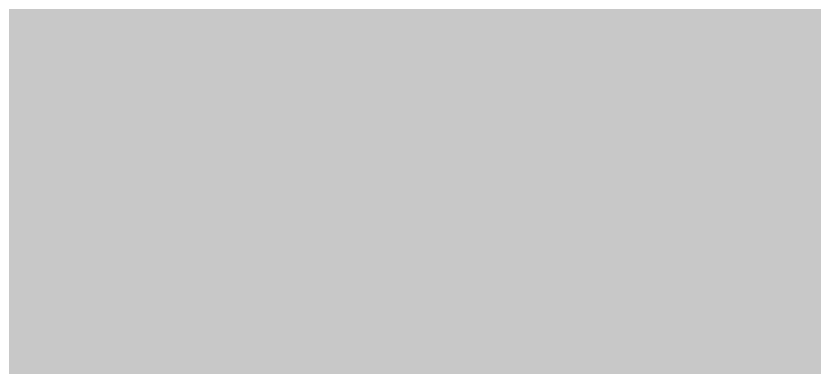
# Model space of a CAD drawing. Header units: inches. Extents: x -27 to 89, y -7 to 71.
# Drawn here: x -0.8763 to -0.8235, y 15.2995 to 15.3227 of the extents above; entities that cross this region are included whole.
import ezdxf

# ---------------------------------------------------------------- set-up
doc = ezdxf.new("R2010")
doc.units = ezdxf.units.IN
for name, color, linetype in [('Dimensions', 6, 'Continuous'), ('Top Layer', 1, 'Continuous'), ('Top Paste', 8, 'Continuous'), ('Top Solder', 216, 'Continuous')]:
    doc.layers.add(name, color=color, linetype=linetype)

# ---------------------------------------------------------------- blocks, each defined once
blk = doc.blocks.new('LED_0402_11')
at = {"layer": 'Top Layer'}
blk.add_hatch(color=1, dxfattribs=at).paths.add_polyline_path([(0.165001, 0.360001), (0.785, 0.360001), (0.785, -0.360001), (0.165001, -0.360001)])
at = {"layer": 'Top Paste'}
blk.add_hatch(color=8, dxfattribs=at).paths.add_polyline_path([(0.165001, 0.360001), (0.785, 0.360001), (0.785, -0.360001), (0.165001, -0.360001)])
at = {"layer": 'Top Solder'}
blk.add_hatch(color=216, dxfattribs=at).paths.add_polyline_path([(0.063401, 0.461601), (0.8866, 0.461601), (0.8866, -0.461601), (0.063401, -0.461601)])

msp = doc.modelspace()

# ---------------------------------------------------------------- linework, layer by layer
at = {"layer": 'Dimensions', "const_width": 0.254}
for points in [[(-0.900001, 15.2), (-0.900001, 15.474968)], [(-0.900001, 15.2), (-0.675, 15.2)]]:
    msp.add_lwpolyline(points, dxfattribs=at)
at = {"layer": 'Dimensions', "const_width": 0.127}
msp.add_lwpolyline([(-0.963501, 15.2, 1), (-0.836501, 15.2, 1)], format="xyb", close=True, dxfattribs=at)
msp.add_lwpolyline([(-0.963501, 15.2, 1), (-0.836501, 15.2, 1)], format="xyb", close=True, dxfattribs=at)

# ---------------------------------------------------------------- block references
at = {"rotation": 270}
msp.add_blockref('LED_0402_11', (-0.497078, 16.091789), dxfattribs=at)

doc.saveas('drawing.dxf')
